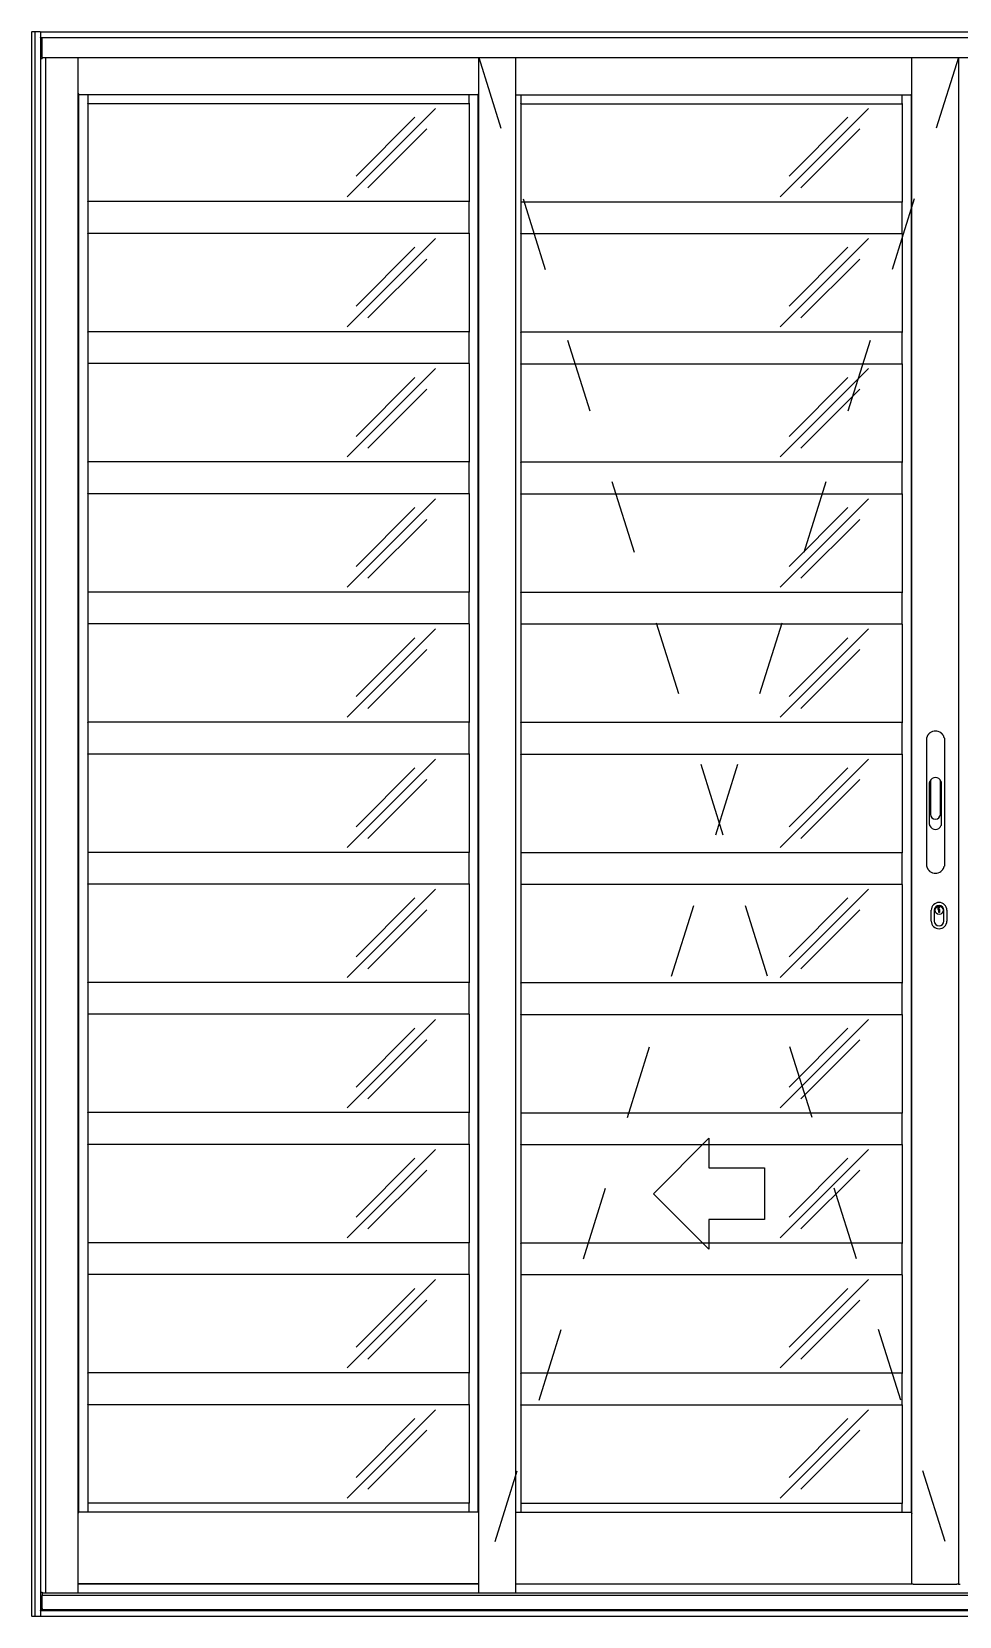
# Model space of a CAD drawing. Header units: millimetres. Extents: x 133.45 to 135.95, y 1060.32 to 1062.46.
# Drawn here: x 133.454 to 134.706, y 1060.319 to 1062.459 of the extents above; entities that cross this region are included whole.
import ezdxf

# ---------------------------------------------------------------- set-up
doc = ezdxf.new("R2010")
doc.units = ezdxf.units.MM
doc.header["$LTSCALE"] = 0.5
doc.linetypes.add('HIDDEN2', pattern=[0.1875, 0.125, -0.0625])
doc.layers.add('Gravia_Portas', color=1, linetype='Continuous')
doc.layers.add('Gravia_Portas_hidden2', color=1, linetype='HIDDEN2')

msp = doc.modelspace()

# ---------------------------------------------------------------- linework, layer by layer
at = {"layer": 'Gravia_Portas', "color": 2}
for p, q in [((133.4537, 1062.4588), (133.4541, 1062.4588)), ((133.4537, 1062.4588), (133.4537, 1060.3188)), ((133.4574, 1062.4588), (133.4541, 1062.4588)), ((133.4578, 1062.4588), (133.4574, 1062.4588)), ((133.4578, 1062.4588), (133.4582, 1062.4588)), ((133.4653, 1062.4588), (133.4582, 1062.4588)), ((133.4653, 1062.4588), (133.4657, 1062.4588)), ((133.4657, 1062.4584), (133.4657, 1062.4588)), ((133.4657, 1062.4588), (135.9417, 1062.4588)), ((133.4541, 1060.3188), (133.4537, 1060.3188)), ((133.4541, 1060.3188), (133.4574, 1060.3188)), ((133.4574, 1060.3188), (133.4578, 1060.3188)), ((133.4582, 1060.3188), (133.4578, 1060.3188)), ((133.4582, 1060.3188), (133.4653, 1060.3188)), ((133.4657, 1060.3188), (133.4653, 1060.3188)), ((133.4657, 1060.3188), (133.4657, 1060.3192)), ((133.4657, 1060.3188), (135.9417, 1060.3188))]:
    msp.add_line(p, q, dxfattribs=at)
at = {"layer": 'Gravia_Portas'}
for p, q in [((133.4578, 1062.4588), (133.4578, 1060.3188)), ((133.4657, 1062.4584), (133.4657, 1062.4513)), ((133.4657, 1062.4509), (133.4657, 1062.4513)), ((133.4657, 1062.4509), (135.9417, 1062.4509)), ((133.4657, 1062.4509), (133.4657, 1060.3267)), ((133.4677, 1062.4238), (133.4677, 1062.4509)), ((133.4657, 1062.4228), (133.4677, 1062.4228)), ((133.4677, 1062.4238), (135.9397, 1062.4238)), ((133.4677, 1062.4238), (133.4677, 1062.4228)), ((133.4727, 1060.3503), (133.4727, 1062.4238)), ((133.5167, 1060.3503), (133.5167, 1062.4238)), ((134.0574, 1060.3503), (134.0574, 1062.4238)), ((134.1073, 1060.3503), (134.1073, 1062.4238)), ((134.6421, 1060.3623), (134.6421, 1062.4238)), ((134.705, 1062.4238), (134.705, 1060.3623)), ((133.5175, 1062.374), (134.0565, 1062.374)), ((133.5175, 1062.374), (133.5175, 1062.374)), ((133.5175, 1060.4598), (133.5175, 1062.374)), ((133.5295, 1062.374), (133.5295, 1062.3623)), ((133.5295, 1062.362), (133.5295, 1062.3623)), ((133.5295, 1062.362), (134.0445, 1062.362)), ((133.5295, 1062.362), (133.5295, 1062.2293)), ((134.0445, 1062.3623), (134.0445, 1062.374)), ((134.0445, 1062.3623), (134.0445, 1062.362)), ((134.0445, 1062.362), (134.0445, 1062.2293)), ((134.0565, 1062.374), (134.0566, 1062.374)), ((134.0565, 1060.4598), (134.0565, 1062.374)), ((134.1073, 1062.3735), (134.6412, 1062.3735)), ((134.1142, 1062.3735), (134.1142, 1062.3618)), ((134.1142, 1062.3615), (134.1142, 1062.3618)), ((134.1142, 1062.3615), (134.6292, 1062.3615)), ((134.1142, 1062.3615), (134.1142, 1062.2288)), ((134.6292, 1062.3618), (134.6292, 1062.3735)), ((134.6292, 1062.3618), (134.6292, 1062.3615)), ((134.6292, 1062.3615), (134.6292, 1062.2288)), ((134.6412, 1062.3735), (134.6412, 1060.4593)), ((134.6412, 1062.3735), (134.6413, 1062.3735)), ((133.8798, 1062.236), (133.9992, 1062.3553)), ((133.8918, 1062.2638), (133.9713, 1062.3434)), ((134.4645, 1062.236), (134.5838, 1062.3553)), ((134.4764, 1062.2638), (134.556, 1062.3434)), ((133.9077, 1062.2479), (133.9872, 1062.3275)), ((134.4923, 1062.2479), (134.5719, 1062.3275)), ((133.5295, 1062.229), (133.5295, 1062.2293)), ((134.0445, 1062.2293), (133.5295, 1062.2293)), ((133.5295, 1062.229), (133.5295, 1062.1866)), ((134.0445, 1062.2293), (134.0445, 1062.229)), ((134.0445, 1062.1866), (134.0445, 1062.229)), ((134.1142, 1062.2285), (134.1142, 1062.2288)), ((134.6292, 1062.2288), (134.1142, 1062.2288)), ((134.1142, 1062.2285), (134.1142, 1062.1861)), ((134.6292, 1062.2288), (134.6292, 1062.2285)), ((134.6292, 1062.1861), (134.6292, 1062.2285)), ((133.5295, 1062.1863), (133.5295, 1062.1866)), ((133.5295, 1062.1863), (133.5295, 1062.0535)), ((134.0445, 1062.1863), (133.5295, 1062.1863)), ((133.8798, 1062.0602), (133.9992, 1062.1795)), ((133.8918, 1062.0881), (133.9713, 1062.1676)), ((134.0445, 1062.1866), (134.0445, 1062.1863)), ((134.0445, 1062.1863), (134.0445, 1062.0535)), ((134.1142, 1062.1858), (134.1142, 1062.1861)), ((134.1142, 1062.1858), (134.1142, 1062.053)), ((134.6292, 1062.1858), (134.1142, 1062.1858)), ((134.4645, 1062.0602), (134.5838, 1062.1795)), ((134.4764, 1062.0881), (134.556, 1062.1676)), ((134.6292, 1062.1861), (134.6292, 1062.1858)), ((134.6292, 1062.1858), (134.6292, 1062.053)), ((133.9077, 1062.0722), (133.9872, 1062.1517)), ((134.4923, 1062.0722), (134.5719, 1062.1517)), ((133.5295, 1062.0532), (133.5295, 1062.0535)), ((134.0445, 1062.0535), (133.5295, 1062.0535)), ((133.5295, 1062.0532), (133.5295, 1062.0108)), ((134.0445, 1062.0535), (134.0445, 1062.0532)), ((134.0445, 1062.0108), (134.0445, 1062.0532)), ((134.1142, 1062.0527), (134.1142, 1062.053)), ((134.6292, 1062.053), (134.1142, 1062.053)), ((134.1142, 1062.0527), (134.1142, 1062.0103)), ((134.6292, 1062.053), (134.6292, 1062.0527)), ((134.6292, 1062.0103), (134.6292, 1062.0527)), ((133.5295, 1062.0105), (133.5295, 1062.0108)), ((133.5295, 1062.0105), (133.5295, 1061.8778)), ((134.0445, 1062.0105), (133.5295, 1062.0105)), ((133.8798, 1061.8845), (133.9992, 1062.0038)), ((134.0445, 1062.0108), (134.0445, 1062.0105)), ((134.0445, 1062.0105), (134.0445, 1061.8778)), ((134.1142, 1062.01), (134.1142, 1062.0103)), ((134.1142, 1062.01), (134.1142, 1061.8773)), ((134.6292, 1062.01), (134.1142, 1062.01)), ((134.4645, 1061.8845), (134.5838, 1062.0038)), ((134.6292, 1062.0103), (134.6292, 1062.01)), ((134.6292, 1062.01), (134.6292, 1061.8773)), ((133.8918, 1061.9123), (133.9713, 1061.9919)), ((133.9077, 1061.8964), (133.9872, 1061.976)), ((134.4764, 1061.9123), (134.556, 1061.9919)), ((134.4923, 1061.8964), (134.5719, 1061.976)), ((133.5295, 1061.8775), (133.5295, 1061.8778)), ((134.0445, 1061.8778), (133.5295, 1061.8778)), ((133.5295, 1061.8775), (133.5295, 1061.8351)), ((134.0445, 1061.8778), (134.0445, 1061.8775)), ((134.0445, 1061.8351), (134.0445, 1061.8775)), ((134.1142, 1061.877), (134.1142, 1061.8773)), ((134.6292, 1061.8773), (134.1142, 1061.8773)), ((134.1142, 1061.877), (134.1142, 1061.8346)), ((134.6292, 1061.8773), (134.6292, 1061.877)), ((134.6292, 1061.8346), (134.6292, 1061.877)), ((133.5295, 1061.8348), (133.5295, 1061.8351)), ((133.5295, 1061.8348), (133.5295, 1061.702)), ((134.0445, 1061.8348), (133.5295, 1061.8348)), ((133.8798, 1061.7087), (133.9992, 1061.828)), ((134.0445, 1061.8351), (134.0445, 1061.8348)), ((134.0445, 1061.8348), (134.0445, 1061.702)), ((134.1142, 1061.8343), (134.1142, 1061.8346)), ((134.1142, 1061.8343), (134.1142, 1061.7015)), ((134.6292, 1061.8343), (134.1142, 1061.8343)), ((134.4645, 1061.7087), (134.5838, 1061.828)), ((134.6292, 1061.8346), (134.6292, 1061.8343)), ((134.6292, 1061.8343), (134.6292, 1061.7015)), ((133.8918, 1061.7366), (133.9713, 1061.8161)), ((134.4764, 1061.7366), (134.556, 1061.8161)), ((133.9077, 1061.7207), (133.9872, 1061.8002)), ((134.4923, 1061.7207), (134.5719, 1061.8002)), ((133.5295, 1061.7017), (133.5295, 1061.702)), ((134.0445, 1061.702), (133.5295, 1061.702)), ((133.5295, 1061.7017), (133.5295, 1061.6593)), ((134.0445, 1061.702), (134.0445, 1061.7017)), ((134.0445, 1061.6593), (134.0445, 1061.7017)), ((134.1142, 1061.7012), (134.1142, 1061.7015)), ((134.6292, 1061.7015), (134.1142, 1061.7015)), ((134.1142, 1061.7012), (134.1142, 1061.6588)), ((134.6292, 1061.7015), (134.6292, 1061.7012)), ((134.6292, 1061.6588), (134.6292, 1061.7012)), ((133.5295, 1061.659), (133.5295, 1061.6593)), ((133.5295, 1061.659), (133.5295, 1061.5263)), ((134.0445, 1061.659), (133.5295, 1061.659)), ((134.0445, 1061.6593), (134.0445, 1061.659)), ((134.0445, 1061.659), (134.0445, 1061.5263)), ((134.1142, 1061.6585), (134.1142, 1061.6588)), ((134.1142, 1061.6585), (134.1142, 1061.5258)), ((134.6292, 1061.6585), (134.1142, 1061.6585)), ((134.6292, 1061.6588), (134.6292, 1061.6585)), ((134.6292, 1061.6585), (134.6292, 1061.5258)), ((133.8798, 1061.533), (133.9992, 1061.6523)), ((133.8918, 1061.5608), (133.9713, 1061.6404)), ((134.4645, 1061.533), (134.5838, 1061.6523)), ((134.4764, 1061.5608), (134.556, 1061.6404)), ((133.9077, 1061.5449), (133.9872, 1061.6245)), ((134.4923, 1061.5449), (134.5719, 1061.6245)), ((133.5295, 1061.526), (133.5295, 1061.5263)), ((134.0445, 1061.5263), (133.5295, 1061.5263)), ((133.5295, 1061.526), (133.5295, 1061.4836)), ((134.0445, 1061.5263), (134.0445, 1061.526)), ((134.0445, 1061.4836), (134.0445, 1061.526)), ((134.1142, 1061.5255), (134.1142, 1061.5258)), ((134.6292, 1061.5258), (134.1142, 1061.5258)), ((134.6292, 1061.5258), (134.6292, 1061.5255)), ((134.1142, 1061.5255), (134.1142, 1061.4831)), ((134.6292, 1061.4831), (134.6292, 1061.5255)), ((134.6621, 1061.5048), (134.6621, 1061.332)), ((134.6861, 1061.5048), (134.6861, 1061.332)), ((133.5295, 1061.4833), (133.5295, 1061.4836)), ((133.5295, 1061.4833), (133.5295, 1061.3505)), ((134.0445, 1061.4833), (133.5295, 1061.4833)), ((134.0445, 1061.4836), (134.0445, 1061.4833)), ((134.0445, 1061.4833), (134.0445, 1061.3505)), ((134.1142, 1061.4828), (134.1142, 1061.4831)), ((134.6292, 1061.4831), (134.6292, 1061.4828)), ((133.8798, 1061.3572), (133.9992, 1061.4765)), ((133.8918, 1061.3851), (133.9713, 1061.4646)), ((134.1142, 1061.4828), (134.1142, 1061.35)), ((134.6292, 1061.4828), (134.1142, 1061.4828)), ((134.4645, 1061.3572), (134.5838, 1061.4765)), ((134.4764, 1061.3851), (134.556, 1061.4646)), ((134.6292, 1061.4828), (134.6292, 1061.35)), ((133.9077, 1061.3692), (133.9872, 1061.4487)), ((134.4923, 1061.3692), (134.5719, 1061.4487)), ((134.6661, 1061.3894), (134.6661, 1061.4435)), ((134.6674, 1061.4466), (134.6674, 1061.4018)), ((134.6807, 1061.4018), (134.6807, 1061.4466)), ((134.682, 1061.4435), (134.682, 1061.3894)), ((133.5295, 1061.3502), (133.5295, 1061.3505)), ((134.0445, 1061.3505), (133.5295, 1061.3505)), ((133.5295, 1061.3502), (133.5295, 1061.3078)), ((134.0445, 1061.3505), (134.0445, 1061.3502)), ((134.0445, 1061.3078), (134.0445, 1061.3502)), ((134.1142, 1061.3497), (134.1142, 1061.35)), ((134.6292, 1061.35), (134.1142, 1061.35)), ((134.1142, 1061.3497), (134.1142, 1061.3073)), ((134.6292, 1061.35), (134.6292, 1061.3497)), ((134.6292, 1061.3073), (134.6292, 1061.3497)), ((133.5295, 1061.3075), (133.5295, 1061.3078)), ((133.5295, 1061.3075), (133.5295, 1061.1748)), ((134.0445, 1061.3075), (133.5295, 1061.3075)), ((133.8798, 1061.1815), (133.9992, 1061.3008)), ((134.0445, 1061.3078), (134.0445, 1061.3075)), ((134.0445, 1061.3075), (134.0445, 1061.1748)), ((134.1142, 1061.307), (134.1142, 1061.3073)), ((134.1142, 1061.307), (134.1142, 1061.1743)), ((134.6292, 1061.307), (134.1142, 1061.307)), ((134.4645, 1061.1815), (134.5838, 1061.3008)), ((134.6292, 1061.3073), (134.6292, 1061.307)), ((134.6292, 1061.307), (134.6292, 1061.1743)), ((133.8918, 1061.2093), (133.9713, 1061.2889)), ((133.9077, 1061.1934), (133.9872, 1061.273)), ((134.4764, 1061.2093), (134.556, 1061.2889)), ((134.4923, 1061.1934), (134.5719, 1061.273)), ((134.6685, 1061.2578), (134.6685, 1061.2723)), ((134.6725, 1061.2723), (134.6725, 1061.2578)), ((134.6779, 1061.2739), (134.6779, 1061.2772)), ((134.6787, 1061.2723), (134.6779, 1061.2739)), ((134.6796, 1061.2759), (134.6787, 1061.2754)), ((134.6787, 1061.2754), (134.6787, 1061.2744)), ((134.6787, 1061.2744), (134.6796, 1061.2732)), ((134.6787, 1061.2692), (134.6787, 1061.2723)), ((134.6796, 1061.2692), (134.6787, 1061.2692)), ((134.6796, 1061.2773), (134.6796, 1061.2759)), ((134.6796, 1061.2732), (134.6796, 1061.2692)), ((134.6855, 1061.2578), (134.6855, 1061.2723)), ((134.6895, 1061.2723), (134.6895, 1061.2578)), ((133.5295, 1061.1745), (133.5295, 1061.1748)), ((134.0445, 1061.1748), (133.5295, 1061.1748)), ((133.5295, 1061.1745), (133.5295, 1061.1321)), ((134.0445, 1061.1748), (134.0445, 1061.1745)), ((134.0445, 1061.1321), (134.0445, 1061.1745)), ((134.1142, 1061.174), (134.1142, 1061.1743)), ((134.6292, 1061.1743), (134.1142, 1061.1743)), ((134.1142, 1061.174), (134.1142, 1061.1316)), ((134.6292, 1061.1743), (134.6292, 1061.174)), ((134.6292, 1061.1316), (134.6292, 1061.174)), ((133.5295, 1061.1318), (133.5295, 1061.1321)), ((133.5295, 1061.1318), (133.5295, 1060.999)), ((134.0445, 1061.1318), (133.5295, 1061.1318)), ((133.8798, 1061.0057), (133.9992, 1061.125)), ((134.0445, 1061.1321), (134.0445, 1061.1318)), ((134.0445, 1061.1318), (134.0445, 1060.999)), ((134.1142, 1061.1313), (134.1142, 1061.1316)), ((134.1142, 1061.1313), (134.1142, 1060.9985)), ((134.6292, 1061.1313), (134.1142, 1061.1313)), ((134.4645, 1061.0057), (134.5838, 1061.125)), ((134.6292, 1061.1316), (134.6292, 1061.1313)), ((134.6292, 1061.1313), (134.6292, 1060.9985)), ((133.8918, 1061.0336), (133.9713, 1061.1131)), ((134.4764, 1061.0336), (134.556, 1061.1131)), ((133.9077, 1061.0177), (133.9872, 1061.0972)), ((134.4923, 1061.0177), (134.5719, 1061.0972)), ((133.5295, 1060.9987), (133.5295, 1060.999)), ((134.0445, 1060.999), (133.5295, 1060.999)), ((133.5295, 1060.9987), (133.5295, 1060.9563)), ((134.0445, 1060.999), (134.0445, 1060.9987)), ((134.0445, 1060.9563), (134.0445, 1060.9987)), ((134.1142, 1060.9982), (134.1142, 1060.9985)), ((134.6292, 1060.9985), (134.1142, 1060.9985)), ((134.1142, 1060.9982), (134.1142, 1060.9558)), ((134.6292, 1060.9985), (134.6292, 1060.9982)), ((134.6292, 1060.9558), (134.6292, 1060.9982)), ((133.5295, 1060.956), (133.5295, 1060.9563)), ((133.5295, 1060.956), (133.5295, 1060.8233)), ((134.0445, 1060.956), (133.5295, 1060.956)), ((133.8798, 1060.83), (133.9992, 1060.9493)), ((134.0445, 1060.9563), (134.0445, 1060.956)), ((134.0445, 1060.956), (134.0445, 1060.8233)), ((134.1142, 1060.9555), (134.1142, 1060.9558)), ((134.1142, 1060.9555), (134.1142, 1060.8228)), ((134.6292, 1060.9555), (134.1142, 1060.9555)), ((134.4645, 1060.83), (134.5838, 1060.9493)), ((134.6292, 1060.9558), (134.6292, 1060.9555)), ((134.6292, 1060.9555), (134.6292, 1060.8228)), ((133.8918, 1060.8578), (133.9713, 1060.9374)), ((134.4764, 1060.8578), (134.556, 1060.9374)), ((133.9077, 1060.8419), (133.9872, 1060.9215)), ((134.4923, 1060.8419), (134.5719, 1060.9215)), ((133.5295, 1060.823), (133.5295, 1060.8233)), ((134.0445, 1060.8233), (133.5295, 1060.8233)), ((133.5295, 1060.823), (133.5295, 1060.7806)), ((134.0445, 1060.8233), (134.0445, 1060.823)), ((134.0445, 1060.7806), (134.0445, 1060.823)), ((134.1142, 1060.8225), (134.1142, 1060.8228)), ((134.6292, 1060.8228), (134.1142, 1060.8228)), ((134.1142, 1060.8225), (134.1142, 1060.7801)), ((134.6292, 1060.8228), (134.6292, 1060.8225)), ((134.6292, 1060.7801), (134.6292, 1060.8225)), ((133.5295, 1060.7803), (133.5295, 1060.7806)), ((133.5295, 1060.7803), (133.5295, 1060.6475)), ((134.0445, 1060.7803), (133.5295, 1060.7803)), ((134.0445, 1060.7806), (134.0445, 1060.7803)), ((134.0445, 1060.7803), (134.0445, 1060.6475)), ((134.1142, 1060.7798), (134.1142, 1060.7801)), ((134.1142, 1060.7798), (134.1142, 1060.647)), ((134.6292, 1060.7798), (134.1142, 1060.7798)), ((134.6292, 1060.7801), (134.6292, 1060.7798)), ((134.6292, 1060.7798), (134.6292, 1060.647)), ((133.8798, 1060.6542), (133.9992, 1060.7735)), ((133.8918, 1060.6821), (133.9713, 1060.7616)), ((134.4645, 1060.6542), (134.5838, 1060.7735)), ((134.4764, 1060.6821), (134.556, 1060.7616)), ((133.9077, 1060.6662), (133.9872, 1060.7457)), ((134.4923, 1060.6662), (134.5719, 1060.7457)), ((133.5295, 1060.6472), (133.5295, 1060.6475)), ((134.0445, 1060.6475), (133.5295, 1060.6475)), ((133.5295, 1060.6472), (133.5295, 1060.6048)), ((134.0445, 1060.6475), (134.0445, 1060.6472)), ((134.0445, 1060.6048), (134.0445, 1060.6472)), ((134.1142, 1060.6467), (134.1142, 1060.647)), ((134.6292, 1060.647), (134.1142, 1060.647)), ((134.1142, 1060.6467), (134.1142, 1060.6043)), ((134.6292, 1060.647), (134.6292, 1060.6467)), ((134.6292, 1060.6043), (134.6292, 1060.6467)), ((133.5295, 1060.6045), (133.5295, 1060.6048)), ((133.5295, 1060.6045), (133.5295, 1060.4718)), ((134.0445, 1060.6045), (133.5295, 1060.6045)), ((133.8798, 1060.4785), (133.9992, 1060.5978)), ((133.8918, 1060.5064), (133.9713, 1060.5859)), ((134.0445, 1060.6048), (134.0445, 1060.6045)), ((134.0445, 1060.6045), (134.0445, 1060.4718)), ((134.1142, 1060.604), (134.1142, 1060.6043)), ((134.1142, 1060.604), (134.1142, 1060.4713)), ((134.6292, 1060.604), (134.1142, 1060.604)), ((134.4645, 1060.4785), (134.5838, 1060.5978)), ((134.4764, 1060.5064), (134.556, 1060.5859)), ((134.6292, 1060.6043), (134.6292, 1060.604)), ((134.6292, 1060.604), (134.6292, 1060.4713)), ((133.9077, 1060.4905), (133.9872, 1060.57)), ((134.4923, 1060.4905), (134.5719, 1060.57)), ((133.5175, 1060.4598), (133.5174, 1060.4598)), ((133.5175, 1060.4598), (134.0565, 1060.4598)), ((133.5295, 1060.4715), (133.5295, 1060.4718)), ((134.0445, 1060.4718), (133.5295, 1060.4718)), ((133.5295, 1060.4715), (133.5295, 1060.4598)), ((134.0445, 1060.4718), (134.0445, 1060.4715)), ((134.0445, 1060.4598), (134.0445, 1060.4715)), ((134.0566, 1060.4598), (134.0565, 1060.4598)), ((134.1073, 1060.4593), (134.6412, 1060.4593)), ((134.1142, 1060.471), (134.1142, 1060.4713)), ((134.6292, 1060.4713), (134.1142, 1060.4713)), ((134.1142, 1060.471), (134.1142, 1060.4593)), ((134.6292, 1060.4713), (134.6292, 1060.471)), ((134.6292, 1060.4593), (134.6292, 1060.471)), ((134.6413, 1060.4593), (134.6412, 1060.4593)), ((133.4657, 1060.3513), (133.4677, 1060.3513)), ((133.4677, 1060.3513), (133.4677, 1060.3482)), ((133.4677, 1060.3503), (135.9397, 1060.3503)), ((134.0574, 1060.3628), (133.5167, 1060.3628)), ((133.5167, 1060.3628), (134.0574, 1060.3628)), ((134.6421, 1060.3623), (134.1073, 1060.3623)), ((134.6427, 1060.3623), (134.6421, 1060.3623)), ((134.6441, 1060.3623), (134.6427, 1060.3623)), ((134.6441, 1060.3623), (134.7031, 1060.3623)), ((134.705, 1060.3623), (134.7031, 1060.3623)), ((134.705, 1060.3623), (134.7076, 1060.3623)), ((133.4657, 1060.3464), (133.4677, 1060.3464)), ((133.4657, 1060.3292), (133.4677, 1060.3292)), ((133.4677, 1060.3482), (133.4677, 1060.3464)), ((133.4677, 1060.3474), (135.9397, 1060.3474)), ((133.4677, 1060.3292), (133.4677, 1060.3464)), ((133.4677, 1060.3292), (133.4677, 1060.3282)), ((133.4677, 1060.3282), (135.9397, 1060.3282)), ((133.4677, 1060.3267), (133.4677, 1060.3282)), ((133.4657, 1060.3263), (133.4657, 1060.3267)), ((133.4657, 1060.3267), (135.9417, 1060.3267)), ((133.4657, 1060.3263), (133.4657, 1060.3192))]:
    msp.add_line(p, q, dxfattribs=at)
for points in [[(133.517, 1062.3753), (133.517, 1062.3753), (133.517, 1062.3754), (133.517, 1062.3754), (133.517, 1062.3754), (133.517, 1062.3755), (133.517, 1062.3755), (133.517, 1062.3755), (133.5169, 1062.3755), (133.5169, 1062.3756), (133.5169, 1062.3756), (133.5169, 1062.3756), (133.5169, 1062.3757), (133.5169, 1062.3757), (133.5169, 1062.3757), (133.5168, 1062.3757), (133.5168, 1062.3758), (133.5168, 1062.3758), (133.5168, 1062.3758), (133.5168, 1062.3758), (133.5168, 1062.3759), (133.5167, 1062.3759), (133.5167, 1062.3759), (133.5167, 1062.3759), (133.5167, 1062.376)], [(133.5175, 1062.374), (133.5175, 1062.374), (133.5175, 1062.3741), (133.5174, 1062.3741), (133.5174, 1062.3742), (133.5174, 1062.3742), (133.5174, 1062.3743), (133.5174, 1062.3743), (133.5174, 1062.3744), (133.5173, 1062.3744), (133.5173, 1062.3745), (133.5173, 1062.3745), (133.5173, 1062.3746), (133.5173, 1062.3746), (133.5172, 1062.3747), (133.5172, 1062.3747), (133.5172, 1062.3748), (133.5172, 1062.3749), (133.5172, 1062.3749), (133.5171, 1062.375), (133.5171, 1062.375), (133.5171, 1062.3751), (133.5171, 1062.3752), (133.517, 1062.3752), (133.517, 1062.3753)], [(134.0571, 1062.3753), (134.057, 1062.3752), (134.057, 1062.3752), (134.057, 1062.3751), (134.057, 1062.375), (134.057, 1062.375), (134.0569, 1062.3749), (134.0569, 1062.3749), (134.0569, 1062.3748), (134.0569, 1062.3747), (134.0568, 1062.3747), (134.0568, 1062.3746), (134.0568, 1062.3746), (134.0568, 1062.3745), (134.0568, 1062.3745), (134.0567, 1062.3744), (134.0567, 1062.3744), (134.0567, 1062.3743), (134.0567, 1062.3743), (134.0567, 1062.3742), (134.0567, 1062.3742), (134.0566, 1062.3741), (134.0566, 1062.3741), (134.0566, 1062.374), (134.0566, 1062.374)], [(134.0574, 1062.376), (134.0574, 1062.3759), (134.0574, 1062.3759), (134.0574, 1062.3759), (134.0573, 1062.3759), (134.0573, 1062.3758), (134.0573, 1062.3758), (134.0573, 1062.3758), (134.0573, 1062.3758), (134.0572, 1062.3757), (134.0572, 1062.3757), (134.0572, 1062.3757), (134.0572, 1062.3757), (134.0572, 1062.3756), (134.0572, 1062.3756), (134.0572, 1062.3756), (134.0571, 1062.3755), (134.0571, 1062.3755), (134.0571, 1062.3755), (134.0571, 1062.3755), (134.0571, 1062.3754), (134.0571, 1062.3754), (134.0571, 1062.3754), (134.0571, 1062.3753), (134.0571, 1062.3753)], [(134.6417, 1062.3748), (134.6417, 1062.3747), (134.6417, 1062.3747), (134.6416, 1062.3746), (134.6416, 1062.3745), (134.6416, 1062.3745), (134.6416, 1062.3744), (134.6416, 1062.3744), (134.6415, 1062.3743), (134.6415, 1062.3742), (134.6415, 1062.3742), (134.6415, 1062.3741), (134.6415, 1062.3741), (134.6414, 1062.374), (134.6414, 1062.374), (134.6414, 1062.3739), (134.6414, 1062.3739), (134.6414, 1062.3738), (134.6413, 1062.3738), (134.6413, 1062.3737), (134.6413, 1062.3737), (134.6413, 1062.3736), (134.6413, 1062.3736), (134.6413, 1062.3735), (134.6413, 1062.3735)], [(134.6421, 1062.3755), (134.642, 1062.3754), (134.642, 1062.3754), (134.642, 1062.3754), (134.642, 1062.3754), (134.642, 1062.3753), (134.6419, 1062.3753), (134.6419, 1062.3753), (134.6419, 1062.3753), (134.6419, 1062.3752), (134.6419, 1062.3752), (134.6419, 1062.3752), (134.6419, 1062.3752), (134.6418, 1062.3751), (134.6418, 1062.3751), (134.6418, 1062.3751), (134.6418, 1062.375), (134.6418, 1062.375), (134.6418, 1062.375), (134.6418, 1062.375), (134.6418, 1062.3749), (134.6417, 1062.3749), (134.6417, 1062.3749), (134.6417, 1062.3748), (134.6417, 1062.3748)], [(134.6624, 1061.506), (134.6624, 1061.506), (134.6624, 1061.5059), (134.6624, 1061.5059), (134.6624, 1061.5058), (134.6623, 1061.5058), (134.6623, 1061.5057), (134.6623, 1061.5056), (134.6623, 1061.5056), (134.6623, 1061.5055), (134.6623, 1061.5055), (134.6622, 1061.5054), (134.6622, 1061.5054), (134.6622, 1061.5053), (134.6622, 1061.5053), (134.6622, 1061.5052), (134.6622, 1061.5051), (134.6622, 1061.5051), (134.6621, 1061.505), (134.6621, 1061.505), (134.6621, 1061.5049), (134.6621, 1061.5049), (134.6621, 1061.5049), (134.6621, 1061.5048), (134.6621, 1061.5048)], [(134.6667, 1061.5119), (134.6665, 1061.5117), (134.6662, 1061.5116), (134.666, 1061.5114), (134.6658, 1061.5112), (134.6655, 1061.5109), (134.6653, 1061.5107), (134.6651, 1061.5105), (134.6649, 1061.5103), (134.6647, 1061.5101), (134.6645, 1061.5098), (134.6643, 1061.5096), (134.6641, 1061.5093), (134.664, 1061.5091), (134.6638, 1061.5088), (134.6636, 1061.5086), (134.6635, 1061.5083), (134.6633, 1061.508), (134.6632, 1061.5078), (134.663, 1061.5075), (134.6629, 1061.5072), (134.6628, 1061.5069), (134.6627, 1061.5066), (134.6625, 1061.5063), (134.6624, 1061.506)], [(134.6858, 1061.506), (134.6856, 1061.5063), (134.6855, 1061.5066), (134.6854, 1061.5069), (134.6853, 1061.5072), (134.6852, 1061.5075), (134.685, 1061.5078), (134.6849, 1061.508), (134.6847, 1061.5083), (134.6846, 1061.5086), (134.6844, 1061.5088), (134.6842, 1061.5091), (134.6841, 1061.5093), (134.6839, 1061.5096), (134.6837, 1061.5098), (134.6835, 1061.5101), (134.6833, 1061.5103), (134.6831, 1061.5105), (134.6829, 1061.5107), (134.6826, 1061.5109), (134.6824, 1061.5112), (134.6822, 1061.5114), (134.682, 1061.5116), (134.6817, 1061.5117), (134.6815, 1061.5119)], [(134.6861, 1061.5048), (134.6861, 1061.5048), (134.6861, 1061.5049), (134.6861, 1061.5049), (134.6861, 1061.5049), (134.6861, 1061.505), (134.686, 1061.505), (134.686, 1061.5051), (134.686, 1061.5051), (134.686, 1061.5052), (134.686, 1061.5053), (134.686, 1061.5053), (134.686, 1061.5054), (134.6859, 1061.5054), (134.6859, 1061.5055), (134.6859, 1061.5055), (134.6859, 1061.5056), (134.6859, 1061.5056), (134.6859, 1061.5057), (134.6858, 1061.5058), (134.6858, 1061.5058), (134.6858, 1061.5059), (134.6858, 1061.5059), (134.6858, 1061.506), (134.6858, 1061.506)], [(134.6661, 1061.4435), (134.6661, 1061.4436), (134.6661, 1061.4437), (134.6662, 1061.4438), (134.6662, 1061.4439), (134.6662, 1061.4441), (134.6662, 1061.4442), (134.6662, 1061.4443), (134.6662, 1061.4444), (134.6662, 1061.4446), (134.6662, 1061.4447), (134.6663, 1061.4448), (134.6663, 1061.4449), (134.6663, 1061.445), (134.6663, 1061.4452), (134.6664, 1061.4453), (134.6664, 1061.4454), (134.6664, 1061.4455), (134.6665, 1061.4457), (134.6665, 1061.4458), (134.6665, 1061.4459), (134.6666, 1061.446), (134.6666, 1061.4461), (134.6667, 1061.4462), (134.6667, 1061.4464)], [(134.6815, 1061.4464), (134.6815, 1061.4462), (134.6816, 1061.4461), (134.6816, 1061.446), (134.6817, 1061.4459), (134.6817, 1061.4458), (134.6817, 1061.4457), (134.6818, 1061.4455), (134.6818, 1061.4454), (134.6818, 1061.4453), (134.6819, 1061.4452), (134.6819, 1061.445), (134.6819, 1061.4449), (134.6819, 1061.4448), (134.6819, 1061.4447), (134.682, 1061.4446), (134.682, 1061.4444), (134.682, 1061.4443), (134.682, 1061.4442), (134.682, 1061.4441), (134.682, 1061.4439), (134.682, 1061.4438), (134.682, 1061.4437), (134.682, 1061.4436), (134.682, 1061.4435)], [(134.6667, 1061.3865), (134.6667, 1061.3866), (134.6666, 1061.3867), (134.6666, 1061.3868), (134.6665, 1061.3869), (134.6665, 1061.387), (134.6665, 1061.3872), (134.6664, 1061.3873), (134.6664, 1061.3874), (134.6664, 1061.3875), (134.6663, 1061.3877), (134.6663, 1061.3878), (134.6663, 1061.3879), (134.6663, 1061.388), (134.6662, 1061.3881), (134.6662, 1061.3883), (134.6662, 1061.3884), (134.6662, 1061.3885), (134.6662, 1061.3886), (134.6662, 1061.3888), (134.6662, 1061.3889), (134.6662, 1061.389), (134.6661, 1061.3891), (134.6661, 1061.3892), (134.6661, 1061.3894)], [(134.682, 1061.3894), (134.682, 1061.3892), (134.682, 1061.3891), (134.682, 1061.389), (134.682, 1061.3889), (134.682, 1061.3888), (134.682, 1061.3886), (134.682, 1061.3885), (134.682, 1061.3884), (134.682, 1061.3883), (134.6819, 1061.3881), (134.6819, 1061.388), (134.6819, 1061.3879), (134.6819, 1061.3878), (134.6819, 1061.3877), (134.6818, 1061.3875), (134.6818, 1061.3874), (134.6818, 1061.3873), (134.6817, 1061.3872), (134.6817, 1061.387), (134.6817, 1061.3869), (134.6816, 1061.3868), (134.6816, 1061.3867), (134.6815, 1061.3866), (134.6815, 1061.3865)], [(134.6621, 1061.332), (134.6621, 1061.332), (134.6621, 1061.332), (134.6621, 1061.3319), (134.6621, 1061.3319), (134.6621, 1061.3318), (134.6621, 1061.3318), (134.6622, 1061.3317), (134.6622, 1061.3317), (134.6622, 1061.3316), (134.6622, 1061.3316), (134.6622, 1061.3315), (134.6622, 1061.3315), (134.6622, 1061.3314), (134.6623, 1061.3314), (134.6623, 1061.3313), (134.6623, 1061.3312), (134.6623, 1061.3312), (134.6623, 1061.3311), (134.6623, 1061.3311), (134.6624, 1061.331), (134.6624, 1061.331), (134.6624, 1061.3309), (134.6624, 1061.3308), (134.6624, 1061.3308)], [(134.6624, 1061.3308), (134.6625, 1061.3305), (134.6627, 1061.3302), (134.6628, 1061.3299), (134.6629, 1061.3296), (134.663, 1061.3293), (134.6632, 1061.3291), (134.6633, 1061.3288), (134.6635, 1061.3285), (134.6636, 1061.3283), (134.6638, 1061.328), (134.664, 1061.3277), (134.6641, 1061.3275), (134.6643, 1061.3272), (134.6645, 1061.327), (134.6647, 1061.3268), (134.6649, 1061.3265), (134.6651, 1061.3263), (134.6653, 1061.3261), (134.6655, 1061.3259), (134.6658, 1061.3257), (134.666, 1061.3255), (134.6662, 1061.3253), (134.6665, 1061.3251), (134.6667, 1061.3249)], [(134.6815, 1061.3249), (134.6817, 1061.3251), (134.682, 1061.3253), (134.6822, 1061.3255), (134.6824, 1061.3257), (134.6826, 1061.3259), (134.6829, 1061.3261), (134.6831, 1061.3263), (134.6833, 1061.3265), (134.6835, 1061.3268), (134.6837, 1061.327), (134.6839, 1061.3272), (134.6841, 1061.3275), (134.6842, 1061.3277), (134.6844, 1061.328), (134.6846, 1061.3283), (134.6847, 1061.3285), (134.6849, 1061.3288), (134.685, 1061.3291), (134.6852, 1061.3293), (134.6853, 1061.3296), (134.6854, 1061.3299), (134.6855, 1061.3302), (134.6856, 1061.3305), (134.6858, 1061.3308)], [(134.6858, 1061.3308), (134.6858, 1061.3308), (134.6858, 1061.3309), (134.6858, 1061.331), (134.6858, 1061.331), (134.6858, 1061.3311), (134.6859, 1061.3311), (134.6859, 1061.3312), (134.6859, 1061.3312), (134.6859, 1061.3313), (134.6859, 1061.3314), (134.6859, 1061.3314), (134.686, 1061.3315), (134.686, 1061.3315), (134.686, 1061.3316), (134.686, 1061.3316), (134.686, 1061.3317), (134.686, 1061.3317), (134.686, 1061.3318), (134.6861, 1061.3318), (134.6861, 1061.3319), (134.6861, 1061.3319), (134.6861, 1061.332), (134.6861, 1061.332), (134.6861, 1061.332)], [(133.5167, 1060.4581), (133.5167, 1060.4582), (133.5167, 1060.4582), (133.5167, 1060.4582), (133.5168, 1060.4582), (133.5168, 1060.4582), (133.5168, 1060.4583), (133.5168, 1060.4583), (133.5168, 1060.4583), (133.5168, 1060.4583), (133.5169, 1060.4584), (133.5169, 1060.4584), (133.5169, 1060.4584), (133.5169, 1060.4584), (133.5169, 1060.4584), (133.5169, 1060.4585), (133.5169, 1060.4585), (133.517, 1060.4585), (133.517, 1060.4585), (133.517, 1060.4586), (133.517, 1060.4586), (133.517, 1060.4586), (133.517, 1060.4587), (133.517, 1060.4587), (133.517, 1060.4587)], [(133.517, 1060.4587), (133.517, 1060.4588), (133.5171, 1060.4588), (133.5171, 1060.4589), (133.5171, 1060.4589), (133.5171, 1060.459), (133.5171, 1060.459), (133.5172, 1060.4591), (133.5172, 1060.4591), (133.5172, 1060.4592), (133.5172, 1060.4592), (133.5172, 1060.4593), (133.5173, 1060.4593), (133.5173, 1060.4594), (133.5173, 1060.4594), (133.5173, 1060.4595), (133.5173, 1060.4595), (133.5173, 1060.4595), (133.5174, 1060.4596), (133.5174, 1060.4596), (133.5174, 1060.4597), (133.5174, 1060.4597), (133.5174, 1060.4597), (133.5174, 1060.4598), (133.5174, 1060.4598)], [(134.0566, 1060.4598), (134.0566, 1060.4598), (134.0566, 1060.4597), (134.0566, 1060.4597), (134.0567, 1060.4597), (134.0567, 1060.4596), (134.0567, 1060.4596), (134.0567, 1060.4595), (134.0567, 1060.4595), (134.0567, 1060.4594), (134.0568, 1060.4594), (134.0568, 1060.4593), (134.0568, 1060.4593), (134.0568, 1060.4592), (134.0568, 1060.4591), (134.0569, 1060.4591), (134.0569, 1060.459), (134.0569, 1060.459), (134.0569, 1060.4589), (134.057, 1060.4588), (134.057, 1060.4588), (134.057, 1060.4587), (134.057, 1060.4586), (134.057, 1060.4586), (134.0571, 1060.4585)], [(134.0571, 1060.4585), (134.0571, 1060.4585), (134.0571, 1060.4584), (134.0571, 1060.4584), (134.0571, 1060.4584), (134.0571, 1060.4584), (134.0571, 1060.4583), (134.0571, 1060.4583), (134.0571, 1060.4583), (134.0572, 1060.4583), (134.0572, 1060.4582), (134.0572, 1060.4582), (134.0572, 1060.4582), (134.0572, 1060.4581), (134.0572, 1060.4581), (134.0572, 1060.4581), (134.0573, 1060.4581), (134.0573, 1060.458), (134.0573, 1060.458), (134.0573, 1060.458), (134.0573, 1060.458), (134.0574, 1060.4579), (134.0574, 1060.4579), (134.0574, 1060.4579), (134.0574, 1060.4579)], [(134.6413, 1060.4593), (134.6413, 1060.4593), (134.6413, 1060.4592), (134.6413, 1060.4592), (134.6413, 1060.4592), (134.6413, 1060.4591), (134.6413, 1060.4591), (134.6414, 1060.459), (134.6414, 1060.459), (134.6414, 1060.4589), (134.6414, 1060.4589), (134.6414, 1060.4588), (134.6415, 1060.4588), (134.6415, 1060.4587), (134.6415, 1060.4586), (134.6415, 1060.4586), (134.6415, 1060.4585), (134.6416, 1060.4585), (134.6416, 1060.4584), (134.6416, 1060.4583), (134.6416, 1060.4583), (134.6416, 1060.4582), (134.6417, 1060.4581), (134.6417, 1060.4581), (134.6417, 1060.458)], [(134.6417, 1060.458), (134.6417, 1060.458), (134.6417, 1060.4579), (134.6417, 1060.4579), (134.6418, 1060.4579), (134.6418, 1060.4579), (134.6418, 1060.4578), (134.6418, 1060.4578), (134.6418, 1060.4578), (134.6418, 1060.4578), (134.6418, 1060.4577), (134.6418, 1060.4577), (134.6419, 1060.4577), (134.6419, 1060.4576), (134.6419, 1060.4576), (134.6419, 1060.4576), (134.6419, 1060.4576), (134.6419, 1060.4575), (134.6419, 1060.4575), (134.642, 1060.4575), (134.642, 1060.4575), (134.642, 1060.4574), (134.642, 1060.4574), (134.642, 1060.4574), (134.6421, 1060.4574)]]:
    msp.add_lwpolyline(points, dxfattribs=at)
msp.add_lwpolyline([(134.2933, 1060.8895), (134.3683, 1060.9645), (134.3683, 1060.9245), (134.4433, 1060.9245), (134.4433, 1060.8545), (134.3683, 1060.8545), (134.3683, 1060.8145), (134.2933, 1060.8895)], close=True, dxfattribs=at)
msp.add_circle((134.679, 1061.2723), 0.0055, dxfattribs=at)
for centre, radius, start, end in [((134.6741, 1061.5021), 0.0123, 53.0136, 126.9864), ((134.6741, 1061.4435), 0.00795, 21.4374, 158.5626), ((134.6741, 1061.4466), 0.00665, 167.4699, 180), ((134.6741, 1061.4466), 0.00665, 0, 12.5301), ((134.6741, 1061.4018), 0.00665, 180, 0), ((134.6741, 1061.3894), 0.00795, 201.4374, 338.5626), ((134.6741, 1061.3347), 0.0123, 233.0136, 306.9864), ((134.679, 1061.2723), 0.0105, 0, 180), ((134.679, 1061.2723), 0.0065, 0, 180), ((134.679, 1061.2723), 0.005, 82.8236, 102.3225), ((134.679, 1061.2578), 0.0105, 180, 0), ((134.679, 1061.2578), 0.0065, 180, 0)]:
    msp.add_arc(centre, radius, start, end, dxfattribs=at)
at = {"layer": 'Gravia_Portas_hidden2'}
for p, q in [((134.705, 1062.4238), (134.0574, 1060.3503)), ((134.0574, 1062.4238), (134.705, 1060.3623))]:
    msp.add_line(p, q, dxfattribs=at)

doc.saveas('drawing.dxf')
